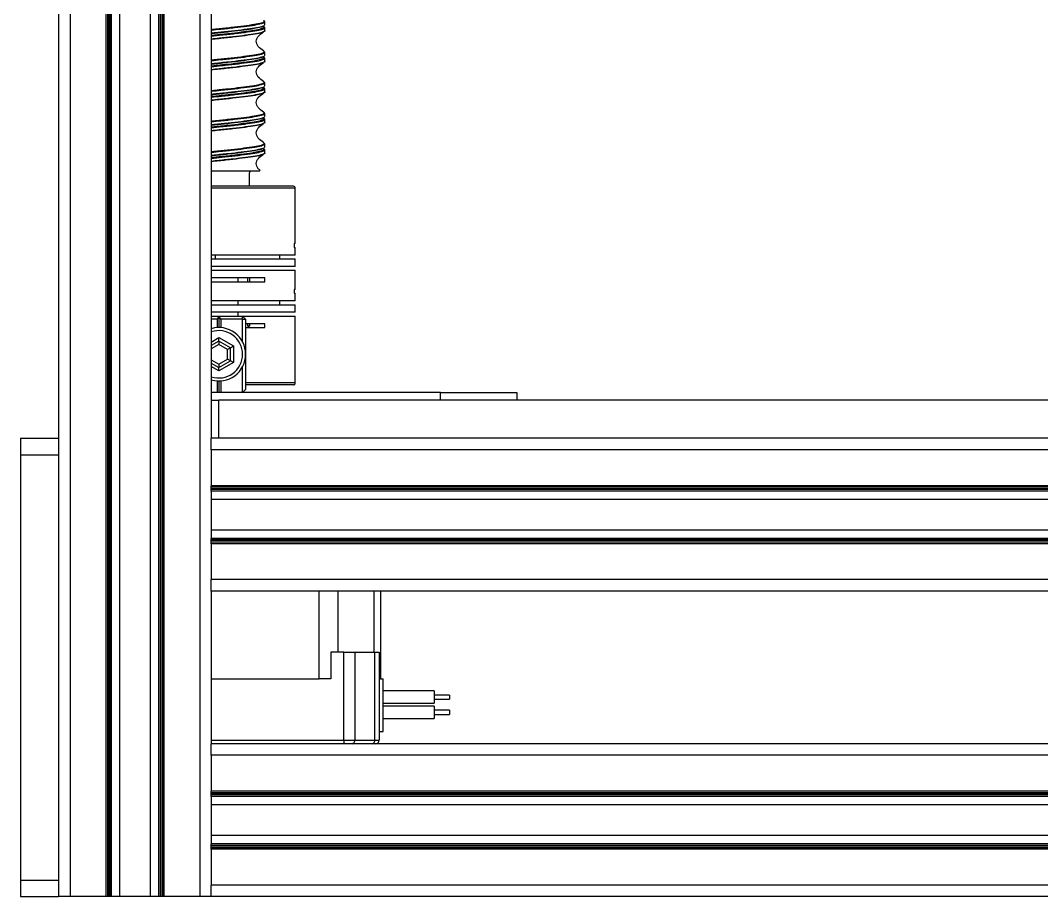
# Model space of a CAD drawing. Header units: millimetres. Extents: x 15 to 1184, y 5 to 1288.
# Drawn here: x 613.1 to 702.2, y 409.1 to 485.6 of the extents above; entities that cross this region are included whole.
import ezdxf

# ---------------------------------------------------------------- set-up
doc = ezdxf.new("R2010")
doc.units = ezdxf.units.MM

msp = doc.modelspace()

# ---------------------------------------------------------------- linework, layer by layer
at = {"color": 7, "linetype": 'Continuous', "lineweight": 25}
for p, q in [((616.415, 613.422), (616.415, 409.088)), ((620.681, 612.422), (620.681, 409.088)), ((621.015, 612.422), (621.015, 409.088)), ((625.148, 612.422), (625.148, 409.088)), ((625.481, 612.422), (625.481, 409.088)), ((629.748, 592.422), (629.748, 449.088)), ((634.415, 485.178), (634.415, 485.46)), ((634.381, 484.623), (634.271, 484.56)), ((634.415, 484.67), (634.415, 484.939)), ((634.415, 482.511), (634.415, 482.794)), ((634.381, 481.957), (634.271, 481.893)), ((634.415, 482.003), (634.415, 482.272)), ((634.415, 479.844), (634.415, 480.127)), ((634.381, 479.29), (634.271, 479.227)), ((634.415, 479.337), (634.415, 479.605)), ((634.415, 477.178), (634.415, 477.46)), ((634.381, 476.623), (634.271, 476.56)), ((634.415, 476.67), (634.415, 476.939)), ((634.415, 474.511), (634.415, 474.794)), ((634.381, 473.957), (634.271, 473.893)), ((634.415, 474.003), (634.415, 474.272)), ((633.081, 471.088), (633.081, 472.255)), ((636.915, 471.088), (629.748, 471.088)), ((637.081, 466.088), (637.081, 470.922)), ((637.081, 466.088), (636.975, 466.088)), ((636.975, 466.088), (636.975, 465.755)), ((636.975, 465.755), (637.081, 465.755)), ((637.081, 465.088), (637.081, 465.755)), ((637.081, 465.088), (629.748, 465.088)), ((629.748, 464.755), (637.081, 464.755)), ((630.091, 465.088), (630.091, 464.755)), ((635.746, 464.755), (635.746, 465.088)), ((637.081, 464.088), (637.081, 464.755)), ((637.081, 464.088), (629.748, 464.088)), ((629.748, 463.755), (637.081, 463.755)), ((637.081, 462.088), (637.081, 463.755)), ((634.417, 463.088), (629.748, 463.088)), ((629.748, 462.755), (634.417, 462.755)), ((632.081, 462.755), (632.081, 463.088)), ((632.941, 462.755), (632.941, 463.088)), ((633.078, 463.088), (633.078, 462.755)), ((634.417, 462.755), (634.417, 463.088)), ((637.081, 462.088), (636.975, 462.088)), ((636.975, 462.088), (636.975, 461.755)), ((637.081, 461.088), (629.748, 461.088)), ((632.081, 460.755), (632.081, 461.088)), ((635.746, 460.755), (635.746, 461.088)), ((636.975, 461.755), (637.081, 461.755)), ((637.081, 461.088), (637.081, 461.755)), ((629.748, 460.755), (637.081, 460.755)), ((637.081, 460.088), (629.748, 460.088)), ((632.081, 459.755), (632.081, 460.088)), ((637.081, 460.088), (637.081, 460.755)), ((629.748, 459.755), (630.415, 459.755)), ((630.261, 459.488), (629.748, 459.488)), ((630.415, 459.755), (630.261, 459.488)), ((630.261, 459.488), (630.261, 458.75)), ((630.415, 459.755), (630.415, 458.755)), ((630.569, 459.488), (630.415, 459.755)), ((630.415, 459.755), (632.481, 459.755)), ((630.569, 459.488), (630.569, 458.75)), ((632.481, 459.488), (630.569, 459.488)), ((632.481, 459.755), (637.081, 459.755)), ((632.481, 459.488), (632.481, 459.755)), ((632.748, 459.488), (632.481, 459.755)), ((632.481, 457.505), (632.481, 459.488)), ((632.481, 459.488), (632.748, 459.488)), ((632.748, 459.488), (632.748, 453.355)), ((637.081, 453.922), (637.081, 459.755)), ((634.417, 459.088), (632.748, 459.088)), ((632.748, 458.755), (634.417, 458.755)), ((632.941, 458.922), (632.941, 459.088)), ((632.941, 458.922), (633.078, 458.922)), ((633.078, 459.088), (633.078, 458.922)), ((634.417, 458.755), (634.417, 459.088)), ((629.748, 457.492), (630.415, 457.877)), ((630.415, 457.576), (629.748, 457.191)), ((630.415, 457.576), (630.415, 457.877)), ((630.415, 457.877), (631.675, 457.149)), ((631.415, 456.999), (630.415, 457.576)), ((630.415, 457.576), (630.415, 457.276)), ((630.415, 457.276), (629.748, 456.891)), ((631.155, 456.849), (630.415, 457.276)), ((631.415, 456.999), (631.155, 456.849)), ((631.155, 455.994), (631.155, 456.849)), ((631.415, 456.999), (631.675, 457.149)), ((631.415, 455.844), (631.415, 456.999)), ((631.675, 457.149), (631.675, 455.694)), ((629.748, 455.952), (630.415, 455.567)), ((629.748, 455.652), (630.415, 455.267)), ((630.415, 455.567), (631.155, 455.994)), ((630.415, 455.267), (631.415, 455.844)), ((631.675, 455.694), (630.415, 454.967)), ((631.415, 455.844), (631.155, 455.994)), ((631.675, 455.694), (631.415, 455.844)), ((630.415, 454.967), (629.748, 455.352)), ((630.415, 455.567), (630.415, 455.267)), ((630.415, 454.967), (630.415, 455.267)), ((632.481, 453.088), (632.481, 455.338)), ((630.261, 454.093), (630.261, 453.088)), ((630.415, 454.088), (630.415, 453.088)), ((630.569, 454.093), (630.569, 453.088)), ((649.748, 453.088), (629.748, 453.088)), ((632.481, 453.088), (632.748, 453.355)), ((636.915, 453.755), (632.748, 453.755)), ((649.748, 452.422), (649.748, 453.088)), ((649.748, 453.088), (656.415, 453.088)), ((656.415, 453.088), (656.415, 452.422)), ((629.748, 452.422), (630.415, 452.422)), ((630.415, 449.088), (630.415, 452.422)), ((873.748, 452.422), (630.415, 452.422)), ((613.081, 449.088), (613.081, 447.652)), ((613.081, 449.088), (616.415, 449.088)), ((630.415, 449.088), (629.748, 449.088)), ((629.748, 448.088), (629.748, 449.088)), ((873.748, 449.088), (630.415, 449.088)), ((613.081, 447.652), (616.415, 447.652)), ((613.081, 447.652), (613.081, 410.525)), ((874.415, 448.088), (629.748, 448.088)), ((629.748, 448.088), (629.748, 444.955)), ((874.415, 444.955), (629.748, 444.955)), ((629.748, 444.822), (629.748, 444.955)), ((874.415, 444.822), (629.748, 444.822)), ((629.748, 444.688), (629.748, 444.822)), ((874.415, 444.688), (629.748, 444.688)), ((629.748, 444.622), (629.748, 444.688)), ((874.415, 444.622), (629.748, 444.622)), ((629.748, 444.488), (629.748, 444.622)), ((874.415, 444.488), (629.748, 444.488)), ((629.748, 444.488), (629.748, 440.355)), ((874.415, 443.762), (629.748, 443.762)), ((874.415, 441.081), (629.748, 441.081)), ((874.415, 440.355), (629.748, 440.355)), ((629.748, 440.222), (629.748, 440.355)), ((874.415, 440.222), (629.748, 440.222)), ((629.748, 440.155), (629.748, 440.222)), ((874.415, 440.155), (629.748, 440.155)), ((629.748, 440.022), (629.748, 440.155)), ((874.415, 440.022), (629.748, 440.022)), ((629.748, 439.888), (629.748, 440.022)), ((874.415, 439.888), (629.748, 439.888)), ((629.748, 439.888), (629.748, 436.755)), ((874.415, 436.755), (629.748, 436.755)), ((629.748, 435.755), (629.748, 436.755)), ((874.415, 435.755), (629.748, 435.755)), ((629.748, 435.755), (629.748, 422.422)), ((644.515, 435.755), (644.515, 428.088)), ((640.175, 430.422), (640.175, 428.088)), ((641.329, 430.422), (640.175, 430.422)), ((641.329, 422.755), (641.329, 430.422)), ((641.329, 430.422), (642.272, 430.422)), ((642.272, 430.422), (642.272, 422.755)), ((642.272, 430.422), (644.024, 430.422)), ((644.024, 422.755), (644.024, 430.422)), ((644.024, 430.422), (644.415, 430.422)), ((644.415, 430.422), (644.415, 422.755)), ((629.748, 428.088), (639.169, 428.088)), ((639.892, 428.088), (639.169, 428.088)), ((640.175, 428.088), (639.892, 428.088)), ((644.515, 428.088), (644.415, 428.088)), ((644.515, 428.088), (644.748, 428.088)), ((644.748, 423.507), (644.748, 428.088)), ((649.215, 427.033), (644.748, 427.033)), ((649.215, 427.033), (649.215, 425.957)), ((650.548, 426.681), (649.215, 426.681)), ((649.215, 426.309), (650.548, 426.309)), ((650.548, 426.681), (650.548, 426.309)), ((644.748, 425.957), (649.215, 425.957)), ((649.215, 425.7), (644.748, 425.7)), ((649.215, 425.7), (649.215, 424.623)), ((650.548, 425.348), (649.215, 425.348)), ((650.548, 425.348), (650.548, 424.975)), ((644.748, 424.623), (649.215, 424.623)), ((649.215, 424.975), (650.548, 424.975)), ((641.329, 422.755), (641.329, 422.422)), ((641.329, 422.755), (642.272, 422.755)), ((642.272, 422.755), (644.024, 422.755)), ((644.024, 422.755), (644.415, 422.755)), ((644.415, 423.507), (644.748, 423.507)), ((629.748, 421.422), (629.748, 422.422)), ((874.415, 422.422), (629.748, 422.422)), ((874.415, 421.422), (629.748, 421.422)), ((629.748, 421.422), (629.748, 418.288)), ((629.748, 418.155), (629.748, 418.288)), ((874.415, 418.288), (629.748, 418.288)), ((874.415, 418.155), (629.748, 418.155)), ((629.748, 418.022), (629.748, 418.155)), ((874.415, 418.022), (629.748, 418.022)), ((629.748, 417.955), (629.748, 418.022)), ((874.415, 417.955), (629.748, 417.955)), ((629.748, 417.822), (629.748, 417.955)), ((874.415, 417.822), (629.748, 417.822)), ((629.748, 417.822), (629.748, 413.688)), ((874.415, 417.096), (629.748, 417.096)), ((874.415, 414.414), (629.748, 414.414)), ((874.415, 413.688), (629.748, 413.688)), ((629.748, 413.555), (629.748, 413.688)), ((874.415, 413.555), (629.748, 413.555)), ((629.748, 413.488), (629.748, 413.555)), ((874.415, 413.488), (629.748, 413.488)), ((629.748, 413.355), (629.748, 413.488)), ((629.748, 413.222), (629.748, 413.355)), ((874.415, 413.355), (629.748, 413.355)), ((629.748, 413.222), (629.748, 410.088)), ((874.415, 413.222), (629.748, 413.222)), ((613.081, 410.525), (616.415, 410.525)), ((613.081, 410.525), (613.081, 409.088)), ((629.748, 409.088), (629.748, 410.088)), ((874.415, 410.088), (629.748, 410.088)), ((613.081, 409.088), (616.415, 409.088)), ((617.415, 409.088), (616.415, 409.088)), ((620.548, 409.088), (617.415, 409.088)), ((620.681, 409.088), (620.548, 409.088)), ((620.815, 409.088), (620.681, 409.088)), ((620.881, 409.088), (620.815, 409.088)), ((621.015, 409.088), (620.881, 409.088)), ((621.741, 409.088), (621.015, 409.088)), ((624.422, 409.088), (621.741, 409.088)), ((625.148, 409.088), (624.422, 409.088)), ((625.281, 409.088), (625.148, 409.088)), ((625.348, 409.088), (625.281, 409.088)), ((625.481, 409.088), (625.348, 409.088)), ((625.615, 409.088), (625.481, 409.088)), ((628.748, 409.088), (625.615, 409.088)), ((629.748, 409.088), (628.748, 409.088)), ((874.415, 409.088), (629.748, 409.088))]:
    msp.add_line(p, q, dxfattribs=at)
at = {"color": 8, "linetype": 'Continuous', "lineweight": 25}
for p, q in [((617.415, 613.422), (617.415, 409.088)), ((620.548, 612.422), (620.548, 409.088)), ((620.815, 612.422), (620.815, 409.088)), ((620.881, 612.422), (620.881, 409.088)), ((621.741, 612.422), (621.741, 409.088)), ((624.422, 612.422), (624.422, 409.088)), ((625.281, 612.422), (625.281, 409.088)), ((625.348, 612.422), (625.348, 409.088)), ((625.615, 612.422), (625.615, 409.088)), ((628.748, 612.422), (628.748, 409.088)), ((637.081, 470.922), (629.748, 470.922)), ((637.081, 453.922), (632.748, 453.922)), ((639.169, 428.088), (639.169, 435.755)), ((640.79, 435.755), (640.79, 430.422)), ((643.965, 430.422), (643.965, 435.755)), ((629.748, 422.755), (641.329, 422.755))]:
    msp.add_line(p, q, dxfattribs=at)
at = {"color": 7, "linetype": 'Continuous', "lineweight": 25}
for centre, radius, start, end in [((633.248, 472.255), 0.167, 90, 180), ((636.915, 470.922), 0.167, 0, 90), ((630.415, 456.422), 2.333, 0, 106.60155), ((630.415, 456.422), 2.333, 253.39845, 0), ((636.915, 453.922), 0.167, 270, 0), ((641.977, 422.713), 0.298, 281.42672, 8.04054), ((643.729, 422.713), 0.298, 281.41959, 8.05677), ((644.081, 422.755), 0.333, 270, 0)]:
    msp.add_arc(centre, radius, start, end, dxfattribs=at)
at = {"color": 8, "linetype": 'Continuous', "lineweight": 25}
for start, end in [(0, 108.81906), (251.18094, 0)]:
    msp.add_arc((630.415, 456.422), 2.067, start, end, dxfattribs=at)
for points, knots in [([(634.339, 485.514), (634.353, 485.486), (634.389, 485.415), (634.022, 485.293), (633.327, 485.169), (632.347, 485.037), (631.198, 484.903), (630.284, 484.814), (629.825, 484.762), (629.748, 484.753)], [0, 0, 0, 0, 0.115126, 0.287281, 0.455927, 0.626657, 0.798113, 0.966269, 1, 1, 1, 1]), ([(634.271, 484.56), (634.24, 484.537), (634.151, 484.471), (633.614, 484.358), (632.742, 484.236), (631.643, 484.099), (630.595, 483.992), (629.974, 483.924), (629.748, 483.899)], [0, 0, 0, 0, 0.102199, 0.300016, 0.494244, 0.692953, 0.888171, 1, 1, 1, 1]), ([(630.555, 484.485), (630.376, 484.467), (630.101, 484.438), (629.839, 484.408), (629.748, 484.397)], [0, 0, 0, 0, 0.654083, 1, 1, 1, 1]), ([(634.298, 485.003), (634.315, 484.976), (634.359, 484.906), (634.012, 484.785), (633.337, 484.66), (632.378, 484.529), (631.41, 484.415), (630.786, 484.35), (630.566, 484.327)], [0, 0, 0, 0, 0.125505, 0.319495, 0.50953, 0.701916, 0.895113, 1, 1, 1, 1]), ([(634.339, 482.848), (634.353, 482.819), (634.389, 482.749), (634.022, 482.626), (633.327, 482.502), (632.347, 482.371), (631.198, 482.236), (630.284, 482.148), (629.825, 482.095), (629.748, 482.086)], [0, 0, 0, 0, 0.1151253, 0.2872808, 0.4559276, 0.6266574, 0.7981131, 0.9662692, 1, 1, 1, 1]), ([(634.271, 481.893), (634.24, 481.871), (634.151, 481.804), (633.614, 481.692), (632.742, 481.569), (631.643, 481.432), (630.595, 481.325), (629.974, 481.257), (629.748, 481.232)], [0, 0, 0, 0, 0.102199, 0.300016, 0.494244, 0.692953, 0.888171, 1, 1, 1, 1]), ([(630.555, 481.819), (630.376, 481.8), (630.101, 481.772), (629.839, 481.741), (629.748, 481.731)], [0, 0, 0, 0, 0.654085, 1, 1, 1, 1]), ([(634.298, 482.337), (634.315, 482.309), (634.359, 482.239), (634.012, 482.118), (633.337, 481.994), (632.378, 481.862), (631.41, 481.748), (630.786, 481.683), (630.566, 481.66)], [0, 0, 0, 0, 0.125505, 0.319495, 0.50953, 0.701916, 0.895113, 1, 1, 1, 1]), ([(634.339, 480.181), (634.353, 480.153), (634.389, 480.082), (634.022, 479.96), (633.327, 479.835), (632.347, 479.704), (631.198, 479.57), (630.284, 479.481), (629.825, 479.428), (629.748, 479.42)], [0, 0, 0, 0, 0.115126, 0.287281, 0.455927, 0.626657, 0.798113, 0.966269, 1, 1, 1, 1]), ([(634.271, 479.227), (634.24, 479.204), (634.151, 479.138), (633.614, 479.025), (632.742, 478.902), (631.643, 478.766), (630.595, 478.658), (629.974, 478.59), (629.748, 478.566)], [0, 0, 0, 0, 0.102199, 0.300017, 0.494244, 0.692953, 0.888171, 1, 1, 1, 1]), ([(630.555, 479.152), (630.376, 479.133), (630.101, 479.105), (629.839, 479.075), (629.748, 479.064)], [0, 0, 0, 0, 0.654085, 1, 1, 1, 1]), ([(634.298, 479.67), (634.315, 479.643), (634.359, 479.573), (634.012, 479.451), (633.337, 479.327), (632.378, 479.195), (631.41, 479.081), (630.786, 479.016), (630.566, 478.993)], [0, 0, 0, 0, 0.125505, 0.319495, 0.50953, 0.701917, 0.895113, 1, 1, 1, 1]), ([(634.339, 477.514), (634.353, 477.486), (634.389, 477.415), (634.022, 477.293), (633.327, 477.169), (632.347, 477.037), (631.198, 476.903), (630.284, 476.814), (629.825, 476.762), (629.748, 476.753)], [0, 0, 0, 0, 0.115126, 0.287281, 0.455927, 0.626657, 0.798113, 0.966269, 1, 1, 1, 1]), ([(634.271, 476.56), (634.24, 476.537), (634.151, 476.471), (633.614, 476.358), (632.742, 476.236), (631.643, 476.099), (630.595, 475.992), (629.974, 475.924), (629.748, 475.899)], [0, 0, 0, 0, 0.102199, 0.300016, 0.494244, 0.692953, 0.888171, 1, 1, 1, 1]), ([(630.555, 476.485), (630.376, 476.467), (630.101, 476.438), (629.839, 476.408), (629.748, 476.397)], [0, 0, 0, 0, 0.654086, 1, 1, 1, 1]), ([(634.298, 477.003), (634.315, 476.976), (634.359, 476.906), (634.012, 476.785), (633.337, 476.66), (632.378, 476.529), (631.41, 476.415), (630.786, 476.35), (630.566, 476.327)], [0, 0, 0, 0, 0.125505, 0.319495, 0.50953, 0.701916, 0.895113, 1, 1, 1, 1]), ([(634.339, 474.848), (634.353, 474.819), (634.389, 474.749), (634.022, 474.626), (633.327, 474.502), (632.347, 474.371), (631.198, 474.236), (630.284, 474.148), (629.825, 474.095), (629.748, 474.086)], [0, 0, 0, 0, 0.115126, 0.287281, 0.455927, 0.626657, 0.798113, 0.966269, 1, 1, 1, 1]), ([(634.271, 473.893), (634.24, 473.871), (634.151, 473.804), (633.614, 473.692), (632.742, 473.569), (631.643, 473.432), (630.595, 473.325), (629.974, 473.257), (629.748, 473.232)], [0, 0, 0, 0, 0.102199, 0.300016, 0.494244, 0.692953, 0.888171, 1, 1, 1, 1]), ([(630.555, 473.819), (630.376, 473.8), (630.101, 473.772), (629.839, 473.741), (629.748, 473.731)], [0, 0, 0, 0, 0.654083, 1, 1, 1, 1]), ([(634.298, 474.337), (634.315, 474.309), (634.359, 474.239), (634.012, 474.118), (633.337, 473.994), (632.378, 473.862), (631.41, 473.748), (630.786, 473.683), (630.566, 473.66)], [0, 0, 0, 0, 0.125505, 0.319495, 0.50953, 0.701916, 0.895113, 1, 1, 1, 1])]:
    msp.add_open_spline(points, degree=3, knots=knots, dxfattribs=at)
at = {"color": 7, "linetype": 'Continuous', "lineweight": 25}
for points, knots in [([(629.748, 484.721), (630.028, 484.752), (630.709, 484.825), (631.808, 484.937), (632.886, 485.074), (633.751, 485.197), (634.271, 485.33), (634.478, 485.427), (634.394, 485.477), (634.382, 485.484)], [0, 0, 0, 0, 0.118383, 0.287497, 0.459791, 0.628244, 0.799634, 0.97082, 1, 1, 1, 1]), ([(634.369, 485.178), (634.379, 485.158), (634.409, 485.096), (634.06, 484.983), (633.373, 484.859), (632.39, 484.727), (631.236, 484.593), (630.307, 484.503), (629.834, 484.45), (629.748, 484.44)], [0, 0, 0, 0, 0.081969, 0.259809, 0.434024, 0.610394, 0.787511, 0.961227, 1, 1, 1, 1]), ([(634.252, 485.057), (634.263, 485.053), (634.402, 485.006), (634.338, 484.922), (634.02, 484.784), (633.327, 484.66), (632.374, 484.529), (631.243, 484.395), (630.321, 484.304), (629.845, 484.249), (629.748, 484.238)], [0, 0, 0, 0, 0.013517, 0.169964, 0.329815, 0.486404, 0.644931, 0.804129, 0.960269, 1, 1, 1, 1]), ([(629.748, 484.2), (630.047, 484.232), (630.747, 484.308), (631.859, 484.422), (632.931, 484.558), (633.779, 484.681), (634.302, 484.815), (634.49, 484.94), (634.318, 485.019), (634.239, 485.055)], [0, 0, 0, 0, 0.112036, 0.262528, 0.415846, 0.56575, 0.718269, 0.870605, 1, 1, 1, 1]), ([(634.305, 485.093), (634.306, 485.088), (634.317, 485.04), (633.99, 484.942), (633.329, 484.818), (632.361, 484.687), (631.395, 484.573), (630.773, 484.508), (630.555, 484.485)], [0, 0, 0, 0, 0.025006, 0.241531, 0.453634, 0.668368, 0.884012, 1, 1, 1, 1]), ([(634.306, 485.566), (634.318, 485.562), (634.372, 485.544), (634.353, 485.528), (634.339, 485.514)], [0, 0, 0, 0, 0.221875, 1, 1, 1, 1]), ([(634.395, 484.67), (634.401, 484.665), (634.46, 484.617), (634.216, 484.523), (633.654, 484.39), (632.753, 484.267), (631.651, 484.13), (630.597, 484.023), (629.973, 483.956), (629.748, 483.931)], [0, 0, 0, 0, 0.021204, 0.197763, 0.374769, 0.548569, 0.72637, 0.901054, 1, 1, 1, 1]), ([(630.594, 484.489), (630.402, 484.469), (630.114, 484.44), (629.839, 484.408), (629.748, 484.397)], [0, 0, 0, 0, 0.668495, 1, 1, 1, 1]), ([(630.566, 484.327), (630.388, 484.308), (630.11, 484.28), (629.844, 484.249), (629.748, 484.238)], [0, 0, 0, 0, 0.63829, 1, 1, 1, 1]), ([(634.319, 482.9), (634.146, 483.015), (633.901, 483.178), (633.708, 483.502), (633.663, 483.743), (633.716, 483.981), (633.913, 484.292), (634.15, 484.45), (634.317, 484.561)], [0, 0, 0, 0, 0.279705, 0.396392, 0.503603, 0.610813, 0.726982, 1, 1, 1, 1]), ([(629.748, 482.055), (630.028, 482.085), (630.709, 482.159), (631.808, 482.271), (632.886, 482.408), (633.751, 482.531), (634.271, 482.664), (634.478, 482.76), (634.394, 482.81), (634.382, 482.817)], [0, 0, 0, 0, 0.118383, 0.287497, 0.459791, 0.628244, 0.799633, 0.970819, 1, 1, 1, 1]), ([(634.369, 482.511), (634.379, 482.491), (634.409, 482.429), (634.06, 482.316), (633.373, 482.192), (632.39, 482.061), (631.236, 481.926), (630.307, 481.837), (629.834, 481.783), (629.748, 481.773)], [0, 0, 0, 0, 0.081969, 0.259809, 0.434024, 0.610394, 0.787511, 0.961227, 1, 1, 1, 1]), ([(634.252, 482.39), (634.263, 482.387), (634.402, 482.34), (634.338, 482.255), (634.02, 482.118), (633.327, 481.994), (632.374, 481.862), (631.243, 481.728), (630.321, 481.637), (629.845, 481.582), (629.748, 481.571)], [0, 0, 0, 0, 0.013517, 0.169964, 0.329815, 0.486404, 0.644931, 0.804129, 0.960269, 1, 1, 1, 1]), ([(629.748, 481.533), (630.047, 481.565), (630.747, 481.641), (631.859, 481.755), (632.931, 481.892), (633.779, 482.015), (634.302, 482.148), (634.49, 482.274), (634.318, 482.352), (634.239, 482.388)], [0, 0, 0, 0, 0.112036, 0.262528, 0.415846, 0.56575, 0.718269, 0.870605, 1, 1, 1, 1]), ([(634.305, 482.426), (634.306, 482.421), (634.317, 482.373), (633.99, 482.275), (633.329, 482.152), (632.361, 482.02), (631.395, 481.906), (630.773, 481.841), (630.555, 481.819)], [0, 0, 0, 0, 0.025006, 0.241531, 0.453634, 0.668368, 0.884012, 1, 1, 1, 1]), ([(634.306, 482.899), (634.318, 482.895), (634.372, 482.878), (634.353, 482.861), (634.339, 482.848)], [0, 0, 0, 0, 0.221875, 1, 1, 1, 1]), ([(634.395, 482.003), (634.401, 481.998), (634.46, 481.951), (634.216, 481.857), (633.654, 481.723), (632.753, 481.6), (631.651, 481.464), (630.597, 481.357), (629.973, 481.289), (629.748, 481.265)], [0, 0, 0, 0, 0.021204, 0.197763, 0.374769, 0.548569, 0.72637, 0.901054, 1, 1, 1, 1]), ([(630.594, 481.823), (630.402, 481.803), (630.114, 481.773), (629.839, 481.741), (629.748, 481.731)], [0, 0, 0, 0, 0.668495, 1, 1, 1, 1]), ([(630.566, 481.66), (630.388, 481.642), (630.11, 481.613), (629.844, 481.582), (629.748, 481.571)], [0, 0, 0, 0, 0.63829, 1, 1, 1, 1]), ([(634.319, 480.233), (634.146, 480.348), (633.901, 480.512), (633.708, 480.836), (633.663, 481.076), (633.716, 481.314), (633.913, 481.625), (634.15, 481.783), (634.317, 481.894)], [0, 0, 0, 0, 0.279705, 0.396392, 0.503602, 0.610819, 0.726982, 1, 1, 1, 1]), ([(629.748, 479.388), (630.028, 479.418), (630.709, 479.492), (631.808, 479.604), (632.886, 479.741), (633.751, 479.864), (634.271, 479.997), (634.478, 480.093), (634.394, 480.143), (634.382, 480.15)], [0, 0, 0, 0, 0.118383, 0.287497, 0.459791, 0.628244, 0.799633, 0.970819, 1, 1, 1, 1]), ([(634.369, 479.844), (634.379, 479.825), (634.409, 479.763), (634.06, 479.649), (633.373, 479.525), (632.39, 479.394), (631.236, 479.26), (630.307, 479.17), (629.834, 479.116), (629.748, 479.107)], [0, 0, 0, 0, 0.081969, 0.259809, 0.434024, 0.610394, 0.787511, 0.961227, 1, 1, 1, 1]), ([(634.252, 479.724), (634.263, 479.72), (634.402, 479.673), (634.338, 479.588), (634.02, 479.451), (633.327, 479.327), (632.374, 479.196), (631.243, 479.061), (630.321, 478.97), (629.845, 478.915), (629.748, 478.904)], [0, 0, 0, 0, 0.013517, 0.169964, 0.329815, 0.486404, 0.644931, 0.804129, 0.960269, 1, 1, 1, 1]), ([(629.748, 478.867), (630.047, 478.899), (630.747, 478.974), (631.859, 479.088), (632.931, 479.225), (633.779, 479.348), (634.302, 479.481), (634.49, 479.607), (634.318, 479.685), (634.239, 479.721)], [0, 0, 0, 0, 0.112036, 0.262528, 0.415846, 0.56575, 0.718269, 0.870605, 1, 1, 1, 1]), ([(634.305, 479.759), (634.306, 479.754), (634.317, 479.707), (633.99, 479.609), (633.329, 479.485), (632.361, 479.353), (631.395, 479.24), (630.773, 479.175), (630.555, 479.152)], [0, 0, 0, 0, 0.025006, 0.241531, 0.453634, 0.668368, 0.884012, 1, 1, 1, 1]), ([(634.306, 480.233), (634.318, 480.229), (634.372, 480.211), (634.353, 480.194), (634.339, 480.181)], [0, 0, 0, 0, 0.221871, 1, 1, 1, 1]), ([(634.395, 479.337), (634.401, 479.332), (634.46, 479.284), (634.216, 479.19), (633.654, 479.057), (632.753, 478.934), (631.651, 478.797), (630.597, 478.69), (629.973, 478.622), (629.748, 478.598)], [0, 0, 0, 0, 0.021204, 0.197762, 0.374769, 0.548569, 0.72637, 0.901054, 1, 1, 1, 1]), ([(630.594, 479.156), (630.402, 479.136), (630.114, 479.106), (629.839, 479.074), (629.748, 479.064)], [0, 0, 0, 0, 0.668496, 1, 1, 1, 1]), ([(630.566, 478.993), (630.388, 478.975), (630.11, 478.946), (629.844, 478.916), (629.748, 478.904)], [0, 0, 0, 0, 0.638292, 1, 1, 1, 1]), ([(634.319, 477.566), (634.146, 477.682), (633.901, 477.845), (633.708, 478.169), (633.663, 478.41), (633.716, 478.647), (633.913, 478.959), (634.15, 479.117), (634.317, 479.227)], [0, 0, 0, 0, 0.27971, 0.396397, 0.503601, 0.610818, 0.726982, 1, 1, 1, 1]), ([(629.748, 476.721), (630.028, 476.752), (630.709, 476.825), (631.808, 476.937), (632.886, 477.074), (633.751, 477.197), (634.271, 477.33), (634.478, 477.427), (634.394, 477.477), (634.382, 477.484)], [0, 0, 0, 0, 0.118383, 0.287497, 0.459791, 0.628244, 0.799633, 0.97082, 1, 1, 1, 1]), ([(634.369, 477.178), (634.379, 477.158), (634.409, 477.096), (634.06, 476.983), (633.373, 476.859), (632.39, 476.727), (631.236, 476.593), (630.307, 476.503), (629.834, 476.45), (629.748, 476.44)], [0, 0, 0, 0, 0.081969, 0.259809, 0.434024, 0.610394, 0.787511, 0.961227, 1, 1, 1, 1]), ([(634.252, 477.057), (634.263, 477.053), (634.402, 477.006), (634.338, 476.922), (634.02, 476.784), (633.327, 476.66), (632.374, 476.529), (631.243, 476.395), (630.321, 476.304), (629.845, 476.249), (629.748, 476.238)], [0, 0, 0, 0, 0.013517, 0.169964, 0.329815, 0.486404, 0.644931, 0.804129, 0.960268, 1, 1, 1, 1]), ([(629.748, 476.2), (630.047, 476.232), (630.747, 476.308), (631.859, 476.422), (632.931, 476.558), (633.779, 476.681), (634.302, 476.815), (634.49, 476.94), (634.318, 477.019), (634.239, 477.055)], [0, 0, 0, 0, 0.1120364, 0.2625281, 0.4158462, 0.5657503, 0.7182692, 0.8706051, 1, 1, 1, 1]), ([(634.305, 477.093), (634.306, 477.088), (634.317, 477.04), (633.99, 476.942), (633.329, 476.818), (632.361, 476.687), (631.395, 476.573), (630.773, 476.508), (630.555, 476.485)], [0, 0, 0, 0, 0.025006, 0.241531, 0.453634, 0.668368, 0.884012, 1, 1, 1, 1]), ([(634.306, 477.566), (634.318, 477.562), (634.372, 477.544), (634.353, 477.528), (634.339, 477.514)], [0, 0, 0, 0, 0.221875, 1, 1, 1, 1]), ([(634.395, 476.67), (634.401, 476.665), (634.46, 476.617), (634.216, 476.523), (633.654, 476.39), (632.753, 476.267), (631.651, 476.13), (630.597, 476.023), (629.973, 475.956), (629.748, 475.931)], [0, 0, 0, 0, 0.021204, 0.197762, 0.374769, 0.548569, 0.72637, 0.901054, 1, 1, 1, 1]), ([(630.594, 476.489), (630.402, 476.469), (630.114, 476.44), (629.839, 476.408), (629.748, 476.397)], [0, 0, 0, 0, 0.668497, 1, 1, 1, 1]), ([(630.566, 476.327), (630.388, 476.308), (630.11, 476.28), (629.844, 476.249), (629.748, 476.238)], [0, 0, 0, 0, 0.63829, 1, 1, 1, 1]), ([(634.319, 474.9), (634.146, 475.015), (633.901, 475.178), (633.708, 475.502), (633.663, 475.743), (633.716, 475.981), (633.913, 476.292), (634.15, 476.45), (634.317, 476.561)], [0, 0, 0, 0, 0.279709, 0.396396, 0.503607, 0.610817, 0.726986, 1, 1, 1, 1]), ([(629.748, 474.055), (630.028, 474.085), (630.709, 474.159), (631.808, 474.271), (632.886, 474.408), (633.751, 474.531), (634.271, 474.664), (634.478, 474.76), (634.394, 474.81), (634.382, 474.817)], [0, 0, 0, 0, 0.118383, 0.287497, 0.459791, 0.628244, 0.799633, 0.970819, 1, 1, 1, 1]), ([(634.369, 474.511), (634.379, 474.491), (634.409, 474.429), (634.06, 474.316), (633.373, 474.192), (632.39, 474.061), (631.236, 473.926), (630.307, 473.837), (629.834, 473.783), (629.748, 473.773)], [0, 0, 0, 0, 0.081969, 0.259809, 0.434024, 0.610394, 0.787511, 0.961227, 1, 1, 1, 1]), ([(634.252, 474.39), (634.263, 474.387), (634.402, 474.34), (634.338, 474.255), (634.02, 474.118), (633.327, 473.994), (632.374, 473.862), (631.243, 473.728), (630.321, 473.637), (629.845, 473.582), (629.748, 473.571)], [0, 0, 0, 0, 0.013517, 0.169964, 0.329815, 0.486404, 0.644931, 0.804129, 0.960269, 1, 1, 1, 1]), ([(629.748, 473.533), (630.047, 473.565), (630.747, 473.641), (631.859, 473.755), (632.931, 473.892), (633.78, 474.015), (634.298, 474.148), (634.485, 474.262), (634.346, 474.329), (634.296, 474.353)], [0, 0, 0, 0, 0.116924, 0.273982, 0.433989, 0.590434, 0.749607, 0.90859, 1, 1, 1, 1]), ([(634.305, 474.426), (634.306, 474.421), (634.317, 474.374), (633.99, 474.275), (633.329, 474.152), (632.361, 474.02), (631.395, 473.906), (630.773, 473.841), (630.555, 473.819)], [0, 0, 0, 0, 0.025006, 0.241531, 0.453634, 0.668368, 0.884012, 1, 1, 1, 1]), ([(634.306, 474.899), (634.318, 474.895), (634.372, 474.878), (634.353, 474.861), (634.339, 474.848)], [0, 0, 0, 0, 0.221875, 1, 1, 1, 1]), ([(634.395, 474.003), (634.401, 473.998), (634.46, 473.951), (634.216, 473.857), (633.654, 473.723), (632.753, 473.6), (631.651, 473.464), (630.597, 473.357), (629.973, 473.289), (629.748, 473.265)], [0, 0, 0, 0, 0.021204, 0.197763, 0.374769, 0.548569, 0.72637, 0.901054, 1, 1, 1, 1]), ([(630.594, 473.823), (630.402, 473.803), (630.114, 473.773), (629.839, 473.741), (629.748, 473.731)], [0, 0, 0, 0, 0.668495, 1, 1, 1, 1]), ([(630.566, 473.66), (630.388, 473.642), (630.11, 473.613), (629.844, 473.582), (629.748, 473.571)], [0, 0, 0, 0, 0.63829, 1, 1, 1, 1]), ([(634.034, 472.469), (633.967, 472.517), (633.83, 472.614), (633.709, 472.837), (633.662, 473.076), (633.716, 473.314), (633.913, 473.625), (634.15, 473.783), (634.317, 473.894)], [0, 0, 0, 0, 0.133504, 0.273875, 0.402847, 0.531818, 0.671566, 1, 1, 1, 1]), ([(633.992, 472.422), (633.987, 472.422), (633.976, 472.422), (633.399, 472.422), (632.478, 472.422), (631.326, 472.422), (630.365, 472.422), (629.862, 472.422), (629.748, 472.422)], [0, 0, 0, 0, 0.157418, 0.365381, 0.565007, 0.75647, 0.94488, 1, 1, 1, 1]), ([(633.078, 458.922), (633.078, 458.919), (633.078, 458.913), (633.077, 458.904), (633.072, 458.887), (633.05, 458.856), (633.021, 458.847), (632.991, 458.85), (632.974, 458.858), (632.963, 458.867), (632.955, 458.876), (632.949, 458.886), (632.945, 458.896), (632.942, 458.907), (632.941, 458.914), (632.941, 458.92), (632.941, 458.922)], [0, 0, 0, 0, 0.012073, 0.026879, 0.053602, 0.138659, 0.477486, 0.639366, 0.750603, 0.827372, 0.880716, 0.918195, 0.958668, 0.974699, 0.99093, 1, 1, 1, 1])]:
    msp.add_open_spline(points, degree=3, knots=knots, dxfattribs=at)

doc.saveas('drawing.dxf')
